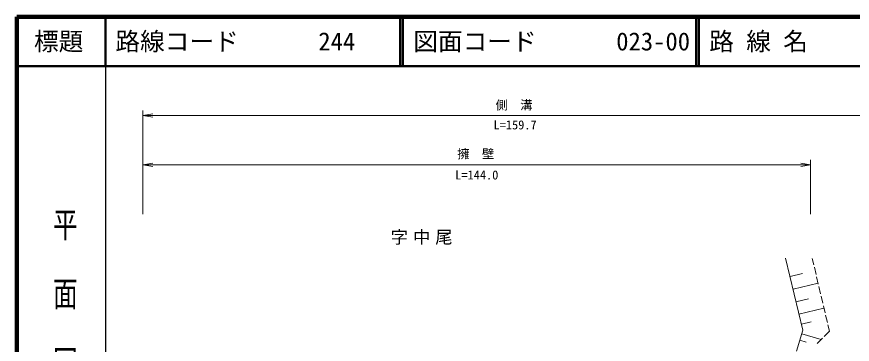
# Model space of a CAD drawing. Units: millimetres, scale not verified. Extents: x 40000 to 680000, y 20000 to 380000.
# Drawn here: x 40000 to 209370, y 313644 to 380000 of the extents above; entities that cross this region are included whole.
import ezdxf
from ezdxf.enums import TextEntityAlignment as Align

# ---------------------------------------------------------------- set-up
doc = ezdxf.new("R2010")
doc.units = ezdxf.units.MM
doc.header["$LTSCALE"] = 1000
for name, color, linetype, lineweight in [('M-BMK-HTXT', 7, 'Continuous', 13), ('M-STR-HTXT', 7, 'Continuous', 13), ('M-TTL', 2, 'Continuous', 140), ('M-TTL-BAND', 7, 'Continuous', 25), ('M-TTL-LINE', 7, 'Continuous', 50), ('M-WORK', 1, 'Continuous', 13)]:
    doc.layers.add(name, color=color, linetype=linetype, lineweight=lineweight)
doc.layers.add('M-TTL-TXT', color=7, linetype='Continuous')
doc.styles.add('@ＭＳ ゴシック', font='')
doc.styles.add('ＭＳ ゴシック', font='')
doc.styles.get('@ＭＳ ゴシック').set_extended_font_data('@MS Gothic')
doc.styles.get('ＭＳ ゴシック').set_extended_font_data('MS Gothic')

# ---------------------------------------------------------------- blocks, each defined once
blk = doc.blocks.new('open_arrow')
at = {"color": 0, "linetype": 'Continuous', "lineweight": -2}
blk.add_lwpolyline([(7.5, 1.25), (0, 0), (7.5, -1.25)], dxfattribs=at)

msp = doc.modelspace()

# ---------------------------------------------------------------- linework, layer by layer
at = {"layer": 'M-STR-HTXT'}
for p, q in [((65588, 340000), (65588, 361000)), ((65588, 360000), (216462, 360000)), ((65588, 340000), (65588, 351000)), ((200927, 340000), (200927, 351000)), ((65588, 350000), (200927, 350000))]:
    msp.add_line(p, q, dxfattribs=at)
at = {"layer": 'M-TTL'}
for p, q in [((40000, 380000), (40000, 20000)), ((680000, 380000), (40000, 380000))]:
    msp.add_line(p, q, dxfattribs=at)
at = {"layer": 'M-TTL-BAND'}
msp.add_line((58000, 370000), (58000, 20000), dxfattribs=at)
at = {"layer": 'M-TTL-LINE'}
for p, q in [((58000, 380000), (58000, 370000)), ((117750, 380000), (117750, 370000)), ((118250, 380000), (118250, 370000)), ((177750, 380000), (177750, 370000)), ((178250, 380000), (178250, 370000)), ((40000, 370000), (680000, 370000))]:
    msp.add_line(p, q, dxfattribs=at)
at = {"layer": 'M-WORK'}
for p, q in [((199343, 316480), (195853, 331077)), ((201569, 329736), (201267, 331020)), ((202026, 327789), (201683, 329249)), ((196745, 327346), (199289, 327954)), ((202484, 325842), (202141, 327302)), ((197353, 324801), (202442, 326018)), ((202941, 323895), (202598, 325355)), ((197959, 322267), (200494, 322873)), ((203398, 321948), (203055, 323408)), ((198565, 319732), (203634, 320944)), ((203856, 320001), (203513, 321461)), ((204313, 318054), (203970, 319514)), ((199042, 317740), (201034, 318216)), ((204729, 316283), (204427, 317567)), ((198081, 312238), (199343, 316480)), ((199128, 315758), (203056, 314589)), ((203675, 315217), (204729, 316283)), ((198747, 314477), (200028, 314096)), ((202270, 313794), (203324, 314861))]:
    msp.add_line(p, q, dxfattribs=at)

# ---------------------------------------------------------------- block references
at = {"layer": 'M-STR-HTXT', "xscale": 267, "yscale": 267}
for p in [(65588, 360000), (65588, 350000)]:
    msp.add_blockref('open_arrow', p, dxfattribs=at)
at = {"layer": 'M-STR-HTXT', "xscale": 267, "yscale": 267, "rotation": 180}
msp.add_blockref('open_arrow', (200927, 350000), dxfattribs=at)

# ---------------------------------------------------------------- texts
at = {"layer": 'M-BMK-HTXT', "insert": (122577, 335217), "char_height": 2566, "attachment_point": 5, "style": 'ＭＳ ゴシック'}
msp.add_mtext('\\T1.29;字中尾', dxfattribs=at)
at = {"layer": 'M-STR-HTXT', "style": 'ＭＳ ゴシック'}
for s, p in [('側\u3000溝', (140812, 362116)), ('擁\u3000壁', (133056, 352228))]:
    msp.add_text(s, height=1833, dxfattribs=at).set_placement(p, align=Align.MIDDLE_CENTER)
for s, p in [('L=159.7', (141025, 356623)), ('L=144.0', (133258, 346475))]:
    msp.add_text(s, height=1833, dxfattribs=at).set_placement(p, align=Align.BOTTOM_CENTER)
at = {"layer": 'M-TTL-BAND', "style": '@ＭＳ ゴシック', "width": 1.4}
msp.add_text('平  面  図', height=3666, rotation=270, dxfattribs=at).set_placement((49777, 306475), align=Align.MIDDLE_RIGHT)
at = {"layer": 'M-TTL-TXT', "style": 'ＭＳ ゴシック'}
msp.add_text('標題', height=3666, dxfattribs=at).set_placement((48500, 375000), align=Align.MIDDLE_CENTER)
for s, p in [('路線コード', (60000, 375000)), ('244', (101142, 375000)), ('図面コード', (120380, 375000)), ('023-00', (161521, 375000)), ('路 線 名', (180380, 375000))]:
    msp.add_text(s, height=3666, dxfattribs=at).set_placement(p, align=Align.MIDDLE_LEFT)

doc.saveas('drawing.dxf')
